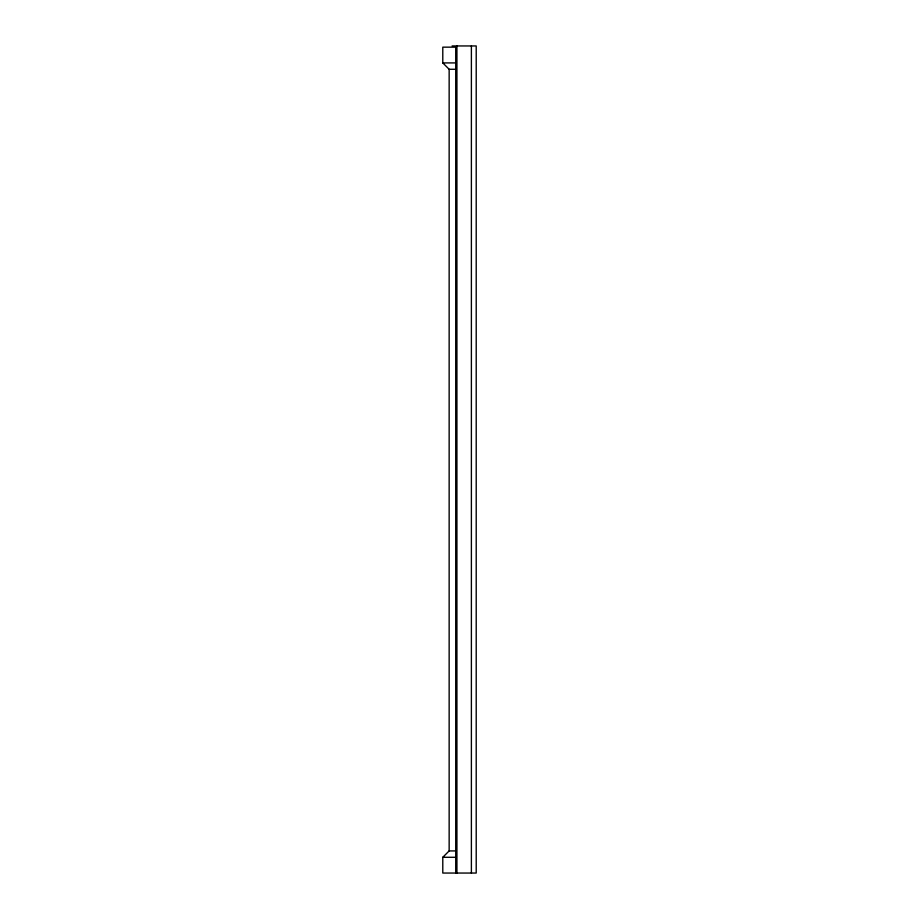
<?xml version="1.0" encoding="UTF-8"?>
<svg xmlns="http://www.w3.org/2000/svg" width="919" height="919" viewBox="0 0 919 919"><rect width="100%" height="100%" fill="white"/><g stroke="black" fill="none" stroke-linecap="round" stroke-linejoin="round"><path stroke-width="1.38" d="M452.102 45.95L476.214 45.95L476.214 873.05L442.786 873.05L442.786 857.289L449.15 850.925L449.15 69.281L442.786 62.917L442.786 47.156L455.721 47.156L455.721 873.05M442.786 62.917L455.721 62.917M449.15 69.281L455.721 69.281M449.15 850.925L455.721 850.925M442.786 857.289L455.721 857.289M471.39 45.95L471.39 873.05M456.927 45.95L456.927 873.05"/></g></svg>
